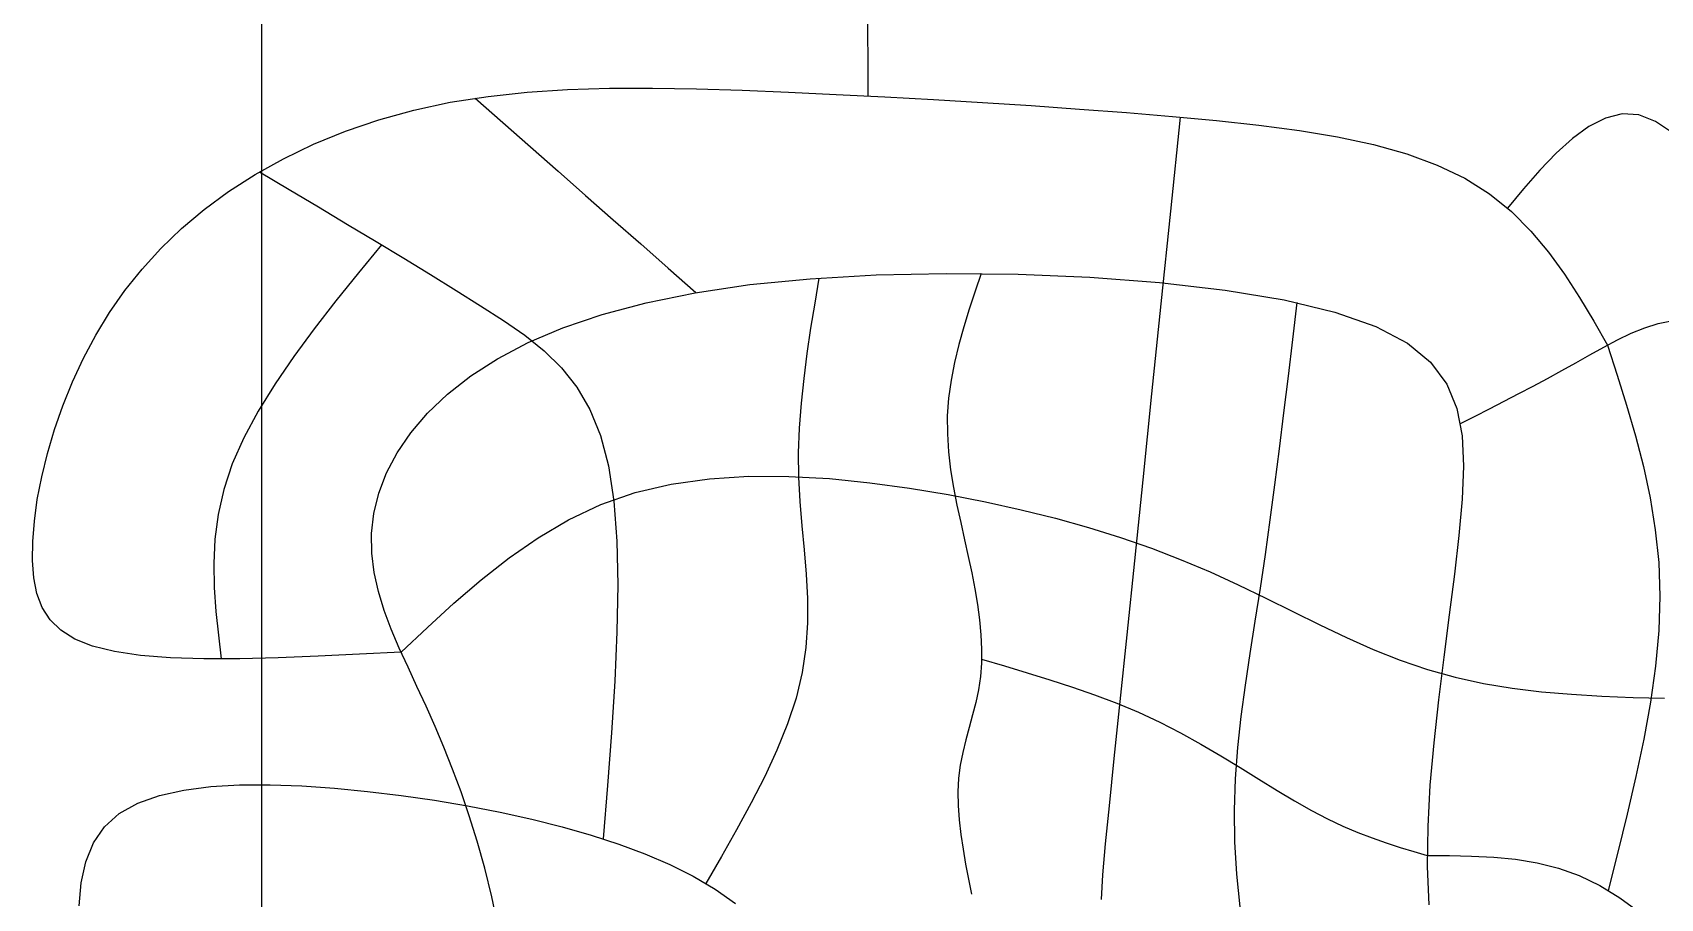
# Model space of a CAD drawing. Extents: x -15732 to 10897, y -24868 to 16165.
# Drawn here: x 5492.2 to 5968.1, y -3624.8 to -3371.6 of the extents above; entities that cross this region are included whole.
import ezdxf

# ---------------------------------------------------------------- set-up
doc = ezdxf.new("R2010")
doc.units = 0
doc.header["$MEASUREMENT"] = 0
doc.layers.add('STREETS-SPRAWL', color=7, linetype='CONTINUOUS')
doc.layers.add('STREETS-SPRAWL-12M', color=7, linetype='CONTINUOUS')

msp = doc.modelspace()

# ---------------------------------------------------------------- linework, layer by layer
at = {"layer": 'STREETS-SPRAWL', "color": 7, "linetype": 'CONTINUOUS'}
msp.add_line((5559.29, -4038.01), (5559.29, -2871.94), dxfattribs=at)
at = {"layer": 'STREETS-SPRAWL-12M', "color": 253, "linetype": 'CONTINUOUS'}
for p, q in [((5736.33, -3349.13), (5736.37, -3390.16)), ((5636.81, -3389.06), (5648.65, -3388.3)), ((5648.65, -3388.3), (5660.85, -3387.93)), ((5660.85, -3387.93), (5673.43, -3387.88)), ((5673.43, -3387.88), (5686.36, -3388.09)), ((5686.36, -3388.09), (5699.64, -3388.51)), ((5603.66, -3394.31), (5614.31, -3392.01)), ((5614.31, -3392.01), (5625.37, -3390.28)), ((5621.66, -3390.8), (5629.72, -3397.9)), ((5625.37, -3390.28), (5636.81, -3389.06)), ((5699.64, -3388.51), (5713.25, -3389.06)), ((5713.25, -3389.06), (5727.18, -3389.71)), ((5727.18, -3389.71), (5741.34, -3390.42)), ((5741.34, -3390.42), (5755.63, -3391.21)), ((5755.63, -3391.21), (5769.95, -3392.06)), ((5769.95, -3392.06), (5784.19, -3392.99)), ((5784.19, -3392.99), (5798.25, -3393.98)), ((5583.66, -3400.48), (5593.43, -3397.14)), ((5593.43, -3397.14), (5603.66, -3394.31)), ((5629.72, -3397.9), (5637.78, -3405.01)), ((5798.25, -3393.98), (5812.03, -3395.04)), ((5812.03, -3395.04), (5825.43, -3396.17)), ((5827.76, -3396.37), (5824.91, -3423.84)), ((5825.43, -3396.17), (5838.37, -3397.37)), ((5838.37, -3397.37), (5850.76, -3398.71)), ((5952.02, -3396.61), (5947.19, -3399.06)), ((5956.89, -3395.43), (5952.02, -3396.61)), ((5961.8, -3395.73), (5956.89, -3395.43)), ((5966.73, -3397.64), (5961.8, -3395.73)), ((5971.65, -3400.98), (5966.73, -3397.64)), ((5574.35, -3404.28), (5583.66, -3400.48)), ((5850.76, -3398.71), (5862.57, -3400.28)), ((5862.57, -3400.28), (5873.74, -3402.15)), ((5873.74, -3402.15), (5884.22, -3404.4)), ((5942.39, -3402.57), (5937.62, -3406.92)), ((5947.19, -3399.06), (5942.39, -3402.57)), ((5565.55, -3408.5), (5574.35, -3404.28)), ((5637.78, -3405.01), (5645.84, -3412.12)), ((5884.22, -3404.4), (5893.95, -3407.11)), ((5893.95, -3407.11), (5902.87, -3410.37)), ((5937.62, -3406.92), (5932.86, -3411.91)), ((5557.26, -3413.12), (5565.55, -3408.5)), ((5645.84, -3412.12), (5653.9, -3419.23)), ((5902.87, -3410.37), (5910.95, -3414.25)), ((5932.86, -3411.91), (5928.11, -3417.32)), ((5549.52, -3418.09), (5557.26, -3413.12)), ((5558.58, -3412.34), (5567.23, -3417.5)), ((5910.95, -3414.25), (5918.14, -3418.81)), ((5542.34, -3423.37), (5549.52, -3418.09)), ((5567.23, -3417.5), (5575.82, -3422.63)), ((5653.9, -3419.23), (5661.96, -3426.34)), ((5918.14, -3418.81), (5924.54, -3423.98)), ((5928.11, -3417.32), (5923.37, -3422.94)), ((5535.75, -3428.94), (5542.34, -3423.37)), ((5575.82, -3422.63), (5584.31, -3427.71)), ((5661.96, -3426.34), (5670.02, -3433.44)), ((5824.91, -3423.84), (5822.1, -3450.93)), ((5924.54, -3423.98), (5930.26, -3429.68)), ((5529.72, -3434.75), (5535.75, -3428.94)), ((5584.31, -3427.71), (5592.64, -3432.72)), ((5930.26, -3429.68), (5935.42, -3435.82)), ((5524.22, -3440.8), (5529.72, -3434.75)), ((5594.19, -3433.66), (5587.5, -3441.88)), ((5592.64, -3432.72), (5600.74, -3437.63)), ((5670.02, -3433.44), (5678.08, -3440.55)), ((5935.42, -3435.82), (5940.12, -3442.31)), ((5519.24, -3447.06), (5524.22, -3440.8)), ((5600.74, -3437.63), (5608.57, -3442.41)), ((5678.08, -3440.55), (5686.14, -3447.66)), ((5587.5, -3441.88), (5580.92, -3450.09)), ((5608.57, -3442.41), (5616.08, -3447.05)), ((5685.97, -3447.69), (5701.92, -3445.33)), ((5701.92, -3445.33), (5719.54, -3443.59)), ((5719.54, -3443.59), (5738.83, -3442.49)), ((5722.09, -3443.4), (5720.87, -3450.75)), ((5738.83, -3442.49), (5759.3, -3442.06)), ((5759.3, -3442.06), (5780.34, -3442.29)), ((5769.56, -3442.09), (5767.79, -3447.28)), ((5780.34, -3442.29), (5801.34, -3443.18)), ((5801.34, -3443.18), (5821.71, -3444.73)), ((5821.71, -3444.73), (5840.85, -3446.94)), ((5940.12, -3442.31), (5944.48, -3449.06)), ((5514.74, -3453.51), (5519.24, -3447.06)), ((5580.92, -3450.09), (5574.59, -3458.26)), ((5616.08, -3447.05), (5623.2, -3451.51)), ((5671.61, -3450.61), (5685.97, -3447.69)), ((5767.79, -3447.28), (5766.08, -3452.46)), ((5840.85, -3446.94), (5858.13, -3449.81)), ((5858.13, -3449.81), (5872.98, -3453.34)), ((5944.48, -3449.06), (5948.61, -3455.99)), ((5510.7, -3460.13), (5514.74, -3453.51)), ((5623.2, -3451.51), (5629.89, -3455.81)), ((5647.29, -3457.97), (5658.75, -3454.06)), ((5658.75, -3454.06), (5671.61, -3450.61)), ((5720.87, -3450.75), (5719.69, -3458.1)), ((5766.08, -3452.46), (5764.47, -3457.66)), ((5822.1, -3450.93), (5819.38, -3477.25)), ((5861.81, -3450.57), (5860.53, -3461.35)), ((5872.98, -3453.34), (5884.92, -3457.54)), ((5574.59, -3458.26), (5568.6, -3466.36)), ((5629.89, -3455.81), (5636.1, -3460.13)), ((5637.12, -3462.3), (5647.29, -3457.97)), ((5719.69, -3458.1), (5718.61, -3465.44)), ((5764.47, -3457.66), (5763.01, -3462.85)), ((5884.92, -3457.54), (5894.14, -3462.43)), ((5948.61, -3455.99), (5952.63, -3463)), ((5955.56, -3461.47), (5959.55, -3459.55)), ((5959.55, -3459.55), (5963.52, -3457.92)), ((5963.52, -3457.92), (5967.46, -3456.68)), ((5967.46, -3456.68), (5971.38, -3455.9)), ((5507.08, -3466.88), (5510.7, -3460.13)), ((5628.17, -3467.01), (5637.12, -3462.3)), ((5636.1, -3460.13), (5641.77, -3464.68)), ((5763.01, -3462.85), (5761.74, -3468.06)), ((5860.53, -3461.35), (5859.25, -3472.1)), ((5894.14, -3462.43), (5900.95, -3468.05)), ((5947.48, -3465.86), (5951.54, -3463.6)), ((5951.54, -3463.6), (5955.56, -3461.47)), ((5952.63, -3463), (5955.48, -3471.79)), ((5503.88, -3473.77), (5507.08, -3466.88)), ((5568.6, -3466.36), (5563.1, -3474.38)), ((5620.33, -3472.05), (5628.17, -3467.01)), ((5641.77, -3464.68), (5646.88, -3469.66)), ((5718.61, -3465.44), (5717.66, -3472.76)), ((5761.74, -3468.06), (5760.73, -3473.27)), ((5900.95, -3468.05), (5905.68, -3474.42)), ((5939.26, -3470.47), (5943.39, -3468.18)), ((5943.39, -3468.18), (5947.48, -3465.86)), ((5501.05, -3480.74), (5503.88, -3473.77)), ((5613.51, -3477.37), (5620.33, -3472.05)), ((5646.88, -3469.66), (5651.36, -3475.31)), ((5717.66, -3472.76), (5716.89, -3480.04)), ((5760.73, -3473.27), (5760.01, -3478.5)), ((5859.25, -3472.1), (5857.95, -3482.79)), ((5930.9, -3474.99), (5935.09, -3472.74)), ((5935.09, -3472.74), (5939.26, -3470.47)), ((5955.48, -3471.79), (5958.25, -3480.61)), ((5563.1, -3474.38), (5558.18, -3482.3)), ((5607.67, -3482.91), (5613.51, -3477.37)), ((5651.36, -3475.31), (5655.18, -3481.82)), ((5760.01, -3478.5), (5759.64, -3483.73)), ((5819.38, -3477.25), (5816.77, -3502.42)), ((5905.68, -3474.42), (5908.63, -3481.58)), ((5922.44, -3479.42), (5926.68, -3477.21)), ((5926.68, -3477.21), (5930.9, -3474.99)), ((5498.61, -3487.74), (5501.05, -3480.74)), ((5558.18, -3482.3), (5553.97, -3490.09)), ((5602.78, -3488.63), (5607.67, -3482.91)), ((5655.18, -3481.82), (5658.28, -3489.42)), ((5716.89, -3480.04), (5716.34, -3487.29)), ((5857.95, -3482.79), (5856.64, -3493.38)), ((5908.63, -3481.58), (5910.15, -3489.56)), ((5913.92, -3483.8), (5918.18, -3481.61)), ((5918.18, -3481.61), (5922.44, -3479.42)), ((5958.25, -3480.61), (5960.83, -3489.51)), ((5496.55, -3494.69), (5498.61, -3487.74)), ((5716.34, -3487.29), (5716.07, -3494.5)), ((5759.64, -3483.73), (5759.65, -3488.98)), ((5909.64, -3485.98), (5913.92, -3483.8)), ((5553.97, -3490.09), (5550.59, -3497.74)), ((5598.81, -3494.48), (5602.78, -3488.63)), ((5658.28, -3489.42), (5660.63, -3498.31)), ((5759.65, -3488.98), (5760, -3494.23)), ((5910.15, -3489.56), (5910.53, -3498.39)), ((5960.83, -3489.51), (5963.15, -3498.52)), ((5494.88, -3501.51), (5496.55, -3494.69)), ((5550.59, -3497.74), (5548.12, -3505.23)), ((5595.71, -3500.41), (5598.81, -3494.48)), ((5716.07, -3494.5), (5716.11, -3501.66)), ((5760, -3494.23), (5760.62, -3499.47)), ((5856.64, -3493.38), (5855.3, -3503.84)), ((5493.61, -3508.13), (5494.88, -3501.51)), ((5593.45, -3506.36), (5595.71, -3500.41)), ((5660.63, -3498.31), (5662.19, -3508.64)), ((5678.95, -3503.64), (5690.08, -3502.09)), ((5690.08, -3502.09), (5701.58, -3501.38)), ((5701.58, -3501.38), (5713.33, -3501.41)), ((5713.33, -3501.41), (5725.17, -3502.07)), ((5716.11, -3501.66), (5716.49, -3508.77)), ((5725.17, -3502.07), (5736.98, -3503.25)), ((5760.62, -3499.47), (5761.46, -3504.67)), ((5816.77, -3502.42), (5814.33, -3526.05)), ((5910.53, -3498.39), (5910.12, -3508.1)), ((5963.15, -3498.52), (5965.12, -3507.67)), ((5548.12, -3505.23), (5546.48, -3512.57)), ((5592, -3512.28), (5593.45, -3506.36)), ((5658.35, -3509.65), (5668.34, -3506.13)), ((5668.34, -3506.13), (5678.95, -3503.64)), ((5736.98, -3503.25), (5748.6, -3504.84)), ((5748.6, -3504.84), (5759.91, -3506.73)), ((5759.91, -3506.73), (5770.79, -3508.84)), ((5761.46, -3504.67), (5762.46, -3509.82)), ((5855.3, -3503.84), (5853.93, -3514.14)), ((5492.74, -3514.48), (5493.61, -3508.13)), ((5648.94, -3514.1), (5658.35, -3509.65)), ((5662.19, -3508.64), (5663.05, -3520.3)), ((5716.49, -3508.77), (5717.08, -3515.84)), ((5762.46, -3509.82), (5763.55, -3514.91)), ((5770.79, -3508.84), (5781.23, -3511.15)), ((5781.23, -3511.15), (5791.28, -3513.66)), ((5910.12, -3508.1), (5909.18, -3518.7)), ((5965.12, -3507.67), (5966.63, -3517.01)), ((5492.27, -3520.47), (5492.74, -3514.48)), ((5546.48, -3512.57), (5545.54, -3519.79)), ((5591.32, -3518.13), (5592, -3512.28)), ((5640.02, -3519.33), (5648.94, -3514.1)), ((5717.08, -3515.84), (5717.75, -3522.9)), ((5763.55, -3514.91), (5764.67, -3519.92)), ((5791.28, -3513.66), (5800.95, -3516.37)), ((5800.95, -3516.37), (5810.28, -3519.3)), ((5853.93, -3514.14), (5852.52, -3524.24)), ((5492.22, -3526.03), (5492.27, -3520.47)), ((5545.54, -3519.79), (5545.2, -3526.91)), ((5591.37, -3523.87), (5591.32, -3518.13)), ((5631.52, -3525.23), (5640.02, -3519.33)), ((5663.05, -3520.3), (5663.31, -3533.09)), ((5764.67, -3519.92), (5765.77, -3524.83)), ((5810.28, -3519.3), (5819.29, -3522.43)), ((5909.18, -3518.7), (5907.9, -3530.03)), ((5966.63, -3517.01), (5967.61, -3526.58)), ((5492.59, -3531.11), (5492.22, -3526.03)), ((5592.06, -3529.51), (5591.37, -3523.87)), ((5623.34, -3531.66), (5631.52, -3525.23)), ((5717.75, -3522.9), (5718.35, -3529.97)), ((5765.77, -3524.83), (5766.78, -3529.64)), ((5814.33, -3526.05), (5812.08, -3547.77)), ((5819.29, -3522.43), (5828.01, -3525.78)), ((5828.01, -3525.78), (5836.48, -3529.34)), ((5852.52, -3524.24), (5851.07, -3534.11)), ((5493.49, -3535.69), (5492.59, -3531.11)), ((5545.2, -3526.91), (5545.33, -3533.94)), ((5593.31, -3535.07), (5592.06, -3529.51)), ((5718.35, -3529.97), (5718.74, -3537.07)), ((5766.78, -3529.64), (5767.68, -3534.33)), ((5836.48, -3529.34), (5844.72, -3533.1)), ((5907.9, -3530.03), (5906.39, -3541.93)), ((5967.61, -3526.58), (5967.97, -3536.4)), ((5495.03, -3539.76), (5493.49, -3535.69)), ((5545.33, -3533.94), (5545.81, -3540.91)), ((5595.01, -3540.6), (5593.31, -3535.07)), ((5615.41, -3538.49), (5623.34, -3531.66)), ((5663.31, -3533.09), (5663.07, -3546.82)), ((5767.68, -3534.33), (5768.44, -3538.91)), ((5844.72, -3533.1), (5852.78, -3537)), ((5851.07, -3534.11), (5849.57, -3543.74)), ((5497.32, -3543.33), (5495.03, -3539.76)), ((5597.09, -3546.11), (5595.01, -3540.6)), ((5607.64, -3545.58), (5615.41, -3538.49)), ((5718.74, -3537.07), (5718.78, -3544.23)), ((5768.44, -3538.91), (5769.04, -3543.36)), ((5852.78, -3537), (5860.7, -3540.92)), ((5967.97, -3536.4), (5967.64, -3546.51)), ((5500.46, -3546.41), (5497.32, -3543.33)), ((5545.81, -3540.91), (5546.54, -3547.84)), ((5718.78, -3544.23), (5718.33, -3551.46)), ((5769.04, -3543.36), (5769.45, -3547.7)), ((5849.57, -3543.74), (5848.1, -3553.17)), ((5860.7, -3540.92), (5868.54, -3544.79)), ((5868.54, -3544.79), (5876.34, -3548.52)), ((5906.39, -3541.93), (5904.8, -3554.22)), ((5504.57, -3548.99), (5500.46, -3546.41)), ((5509.76, -3551.07), (5504.57, -3548.99)), ((5546.54, -3547.84), (5547.38, -3554.75)), ((5599.44, -3551.64), (5597.09, -3546.11)), ((5599.96, -3552.8), (5607.64, -3545.58)), ((5663.07, -3546.82), (5662.42, -3561.3)), ((5769.45, -3547.7), (5769.64, -3551.91)), ((5812.08, -3547.77), (5810.07, -3567.19)), ((5876.34, -3548.52), (5884.15, -3552)), ((5967.64, -3546.51), (5966.69, -3556.88)), ((5516.14, -3552.65), (5509.76, -3551.07)), ((5523.77, -3553.76), (5516.14, -3552.65)), ((5532.54, -3554.42), (5523.77, -3553.76)), ((5542.29, -3554.72), (5532.54, -3554.42)), ((5552.85, -3554.71), (5542.29, -3554.72)), ((5564.05, -3554.45), (5552.85, -3554.71)), ((5575.75, -3554), (5564.05, -3554.45)), ((5587.77, -3553.43), (5575.75, -3554)), ((5599.96, -3552.8), (5587.77, -3553.43)), ((5601.98, -3557.22), (5599.44, -3551.64)), ((5718.33, -3551.46), (5717.25, -3558.79)), ((5769.64, -3551.91), (5769.6, -3556)), ((5769.64, -3554.9), (5776.32, -3556.85)), ((5848.1, -3553.17), (5846.72, -3562.43)), ((5884.15, -3552), (5892.02, -3555.16)), ((5904.8, -3554.22), (5903.24, -3566.73)), ((5604.6, -3562.86), (5601.98, -3557.22)), ((5717.25, -3558.79), (5715.42, -3566.24)), ((5769.6, -3556), (5769.3, -3559.95)), ((5776.32, -3556.85), (5782.98, -3558.83)), ((5782.98, -3558.83), (5789.61, -3560.87)), ((5892.02, -3555.16), (5899.99, -3557.89)), ((5899.99, -3557.89), (5908.11, -3560.14)), ((5966.69, -3556.88), (5965.2, -3567.47)), ((5607.24, -3568.62), (5604.6, -3562.86)), ((5662.42, -3561.3), (5661.48, -3576.36)), ((5768.73, -3563.78), (5767.94, -3567.51)), ((5769.3, -3559.95), (5768.73, -3563.78)), ((5789.61, -3560.87), (5796.2, -3563.02)), ((5796.2, -3563.02), (5802.72, -3565.29)), ((5846.72, -3562.43), (5845.49, -3571.6)), ((5908.11, -3560.14), (5916.38, -3561.92)), ((5916.38, -3561.92), (5924.81, -3563.31)), ((5924.81, -3563.31), (5933.4, -3564.36)), ((5933.4, -3564.36), (5942.14, -3565.12)), ((5609.87, -3574.52), (5607.24, -3568.62)), ((5715.42, -3566.24), (5712.92, -3573.78)), ((5767.94, -3567.51), (5767.02, -3571.17)), ((5802.72, -3565.29), (5809.16, -3567.74)), ((5810.07, -3567.19), (5808.34, -3583.93)), ((5809.16, -3567.74), (5815.5, -3570.38)), ((5903.24, -3566.73), (5901.84, -3579.28)), ((5942.14, -3565.12), (5951.04, -3565.66)), ((5951.04, -3565.66), (5960.11, -3566.03)), ((5960.11, -3566.03), (5969.33, -3566.28)), ((5965.2, -3567.47), (5963.27, -3578.24)), ((5712.92, -3573.78), (5709.83, -3581.42)), ((5767.02, -3571.17), (5766.03, -3574.8)), ((5815.5, -3570.38), (5821.73, -3573.26)), ((5821.73, -3573.26), (5827.83, -3576.38)), ((5845.49, -3571.6), (5844.49, -3580.72)), ((5612.46, -3580.63), (5609.87, -3574.52)), ((5661.48, -3576.36), (5660.33, -3591.79)), ((5765.05, -3578.43), (5764.16, -3582.1)), ((5766.03, -3574.8), (5765.05, -3578.43)), ((5827.83, -3576.38), (5833.8, -3579.69)), ((5963.27, -3578.24), (5960.98, -3589.16)), ((5615.01, -3586.99), (5612.46, -3580.63)), ((5709.83, -3581.42), (5706.26, -3589.14)), ((5764.16, -3582.1), (5763.43, -3585.83)), ((5833.8, -3579.69), (5839.61, -3583.11)), ((5839.61, -3583.11), (5845.27, -3586.56)), ((5844.49, -3580.72), (5843.79, -3589.83)), ((5901.84, -3579.28), (5900.75, -3591.69)), ((5617.49, -3593.66), (5615.01, -3586.99)), ((5763.43, -3585.83), (5762.94, -3589.65)), ((5808.34, -3583.93), (5806.92, -3597.73)), ((5845.27, -3586.56), (5850.75, -3589.96)), ((5536.44, -3593.13), (5544.3, -3592.12)), ((5544.3, -3592.12), (5552.74, -3591.64)), ((5552.74, -3591.64), (5561.66, -3591.61)), ((5561.66, -3591.61), (5570.94, -3591.94)), ((5570.94, -3591.94), (5580.48, -3592.58)), ((5580.48, -3592.58), (5590.17, -3593.5)), ((5660.33, -3591.79), (5659.08, -3607.4)), ((5706.26, -3589.14), (5702.29, -3596.91)), ((5762.94, -3589.65), (5762.73, -3593.61)), ((5843.79, -3589.83), (5843.46, -3599.01)), ((5850.75, -3589.96), (5856.06, -3593.23)), ((5900.75, -3591.69), (5900.09, -3603.8)), ((5960.98, -3589.16), (5958.42, -3600.2)), ((5517.57, -3600.03), (5522.96, -3597)), ((5522.96, -3597), (5529.29, -3594.73)), ((5529.29, -3594.73), (5536.44, -3593.13)), ((5590.17, -3593.5), (5599.95, -3594.67)), ((5599.95, -3594.67), (5609.72, -3596.09)), ((5609.72, -3596.09), (5619.4, -3597.75)), ((5619.89, -3600.68), (5617.49, -3593.66)), ((5619.4, -3597.75), (5628.9, -3599.61)), ((5702.29, -3596.91), (5698.04, -3604.74)), ((5762.73, -3593.61), (5762.8, -3597.68)), ((5762.8, -3597.68), (5763.09, -3601.85)), ((5806.92, -3597.73), (5805.83, -3608.9)), ((5856.06, -3593.23), (5861.17, -3596.3)), ((5861.17, -3596.3), (5866.08, -3599.08)), ((5513.22, -3603.87), (5517.57, -3600.03)), ((5622.2, -3608.11), (5619.89, -3600.68)), ((5628.9, -3599.61), (5638.15, -3601.66)), ((5638.15, -3601.66), (5647.05, -3603.9)), ((5763.09, -3601.85), (5763.58, -3606.1)), ((5843.46, -3599.01), (5843.56, -3608.29)), ((5866.08, -3599.08), (5870.78, -3601.53)), ((5870.78, -3601.53), (5875.29, -3603.65)), ((5958.42, -3600.2), (5955.68, -3611.31)), ((5509.99, -3608.59), (5513.22, -3603.87)), ((5647.05, -3603.9), (5655.54, -3606.3)), ((5655.54, -3606.3), (5663.61, -3608.91)), ((5698.04, -3604.74), (5693.59, -3612.59)), ((5763.58, -3606.1), (5764.23, -3610.41)), ((5875.29, -3603.65), (5879.64, -3605.51)), ((5879.64, -3605.51), (5883.86, -3607.13)), ((5883.86, -3607.13), (5887.97, -3608.58)), ((5900.09, -3603.8), (5899.96, -3615.46)), ((5507.78, -3614.1), (5509.99, -3608.59)), ((5624.39, -3616), (5622.2, -3608.11)), ((5663.61, -3608.91), (5671.25, -3611.76)), ((5671.25, -3611.76), (5678.49, -3614.88)), ((5764.23, -3610.41), (5764.99, -3614.78)), ((5805.83, -3608.9), (5805.06, -3617.88)), ((5843.56, -3608.29), (5844.15, -3617.71)), ((5887.97, -3608.58), (5892.01, -3609.89)), ((5892.01, -3609.89), (5895.99, -3611.11)), ((5895.99, -3611.11), (5899.94, -3612.28)), ((5955.68, -3611.31), (5952.86, -3622.45)), ((5506.44, -3620.28), (5507.78, -3614.1)), ((5626.45, -3624.36), (5624.39, -3616)), ((5678.49, -3614.88), (5685.32, -3618.32)), ((5693.59, -3612.59), (5689.04, -3620.45)), ((5764.99, -3614.78), (5765.83, -3619.18)), ((5899.94, -3612.28), (5906.44, -3612.3)), ((5899.96, -3615.46), (5900.4, -3626.69)), ((5906.44, -3612.3), (5912.93, -3612.42)), ((5912.93, -3612.42), (5919.37, -3612.74)), ((5919.37, -3612.74), (5925.76, -3613.37)), ((5925.76, -3613.37), (5932.08, -3614.41)), ((5932.08, -3614.41), (5938.3, -3615.96)), ((5938.3, -3615.96), (5944.41, -3618.13)), ((5505.82, -3627.02), (5506.44, -3620.28)), ((5685.32, -3618.32), (5691.74, -3622.13)), ((5765.83, -3619.18), (5766.71, -3623.6)), ((5805.06, -3617.88), (5804.63, -3625.11)), ((5844.15, -3617.71), (5845.18, -3627.28)), ((5944.41, -3618.13), (5950.39, -3621.01)), ((5950.39, -3621.01), (5956.23, -3624.65)), ((5628.31, -3633.1), (5626.45, -3624.36)), ((5691.74, -3622.13), (5697.76, -3626.32)), ((5956.23, -3624.65), (5961.98, -3628.86))]:
    msp.add_line(p, q, dxfattribs=at)

doc.saveas('drawing.dxf')
